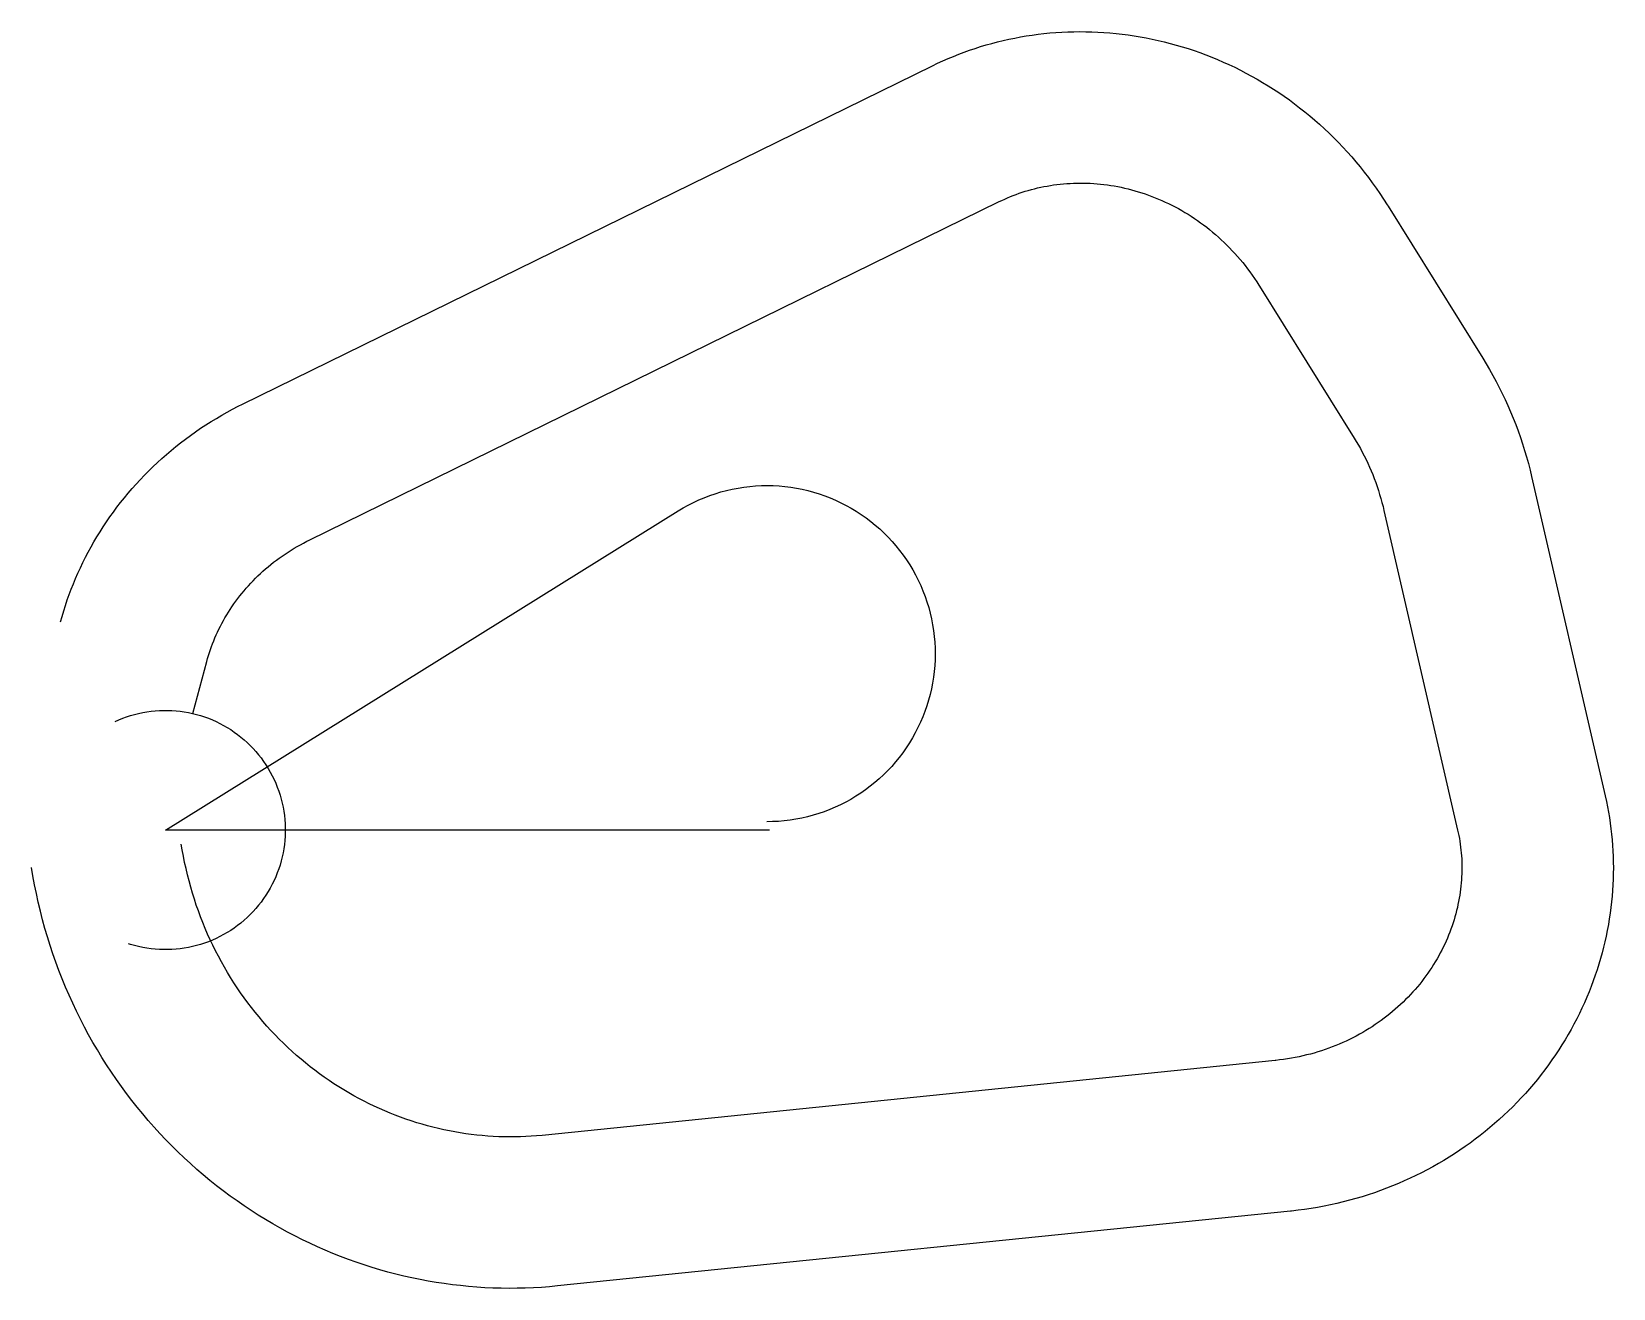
# Model space of a CAD drawing. Header units: metres. Extents: x -4068 to 43970, y -13923 to 24252.
import ezdxf

# ---------------------------------------------------------------- set-up
doc = ezdxf.new("R2010")
doc.units = ezdxf.units.M

msp = doc.modelspace()

# ---------------------------------------------------------------- linework, layer by layer
at = {"layer": 'Boundry', "color": 1}
for p, q in [((2335, 12936), (23288, 23216)), ((4361, 8806), (25314, 19087)), ((37127, 18954), (40003, 14335)), ((33222, 16523), (36098, 11903)), ((41485, 10740), (43723, 1034)), ((37002, 9706), (39240, 0)), ((823, 3540), (1250, 5122)), ((33696, -7001), (11432, -9275)), ((34163, -11578), (11900, -13851))]:
    msp.add_line(p, q, dxfattribs=at)
at = {"layer": 'NorminalTrack', "color": 1}
msp.add_lwpolyline([(18337, 0), (0, 0), (15566, 9692), (15566, 9692), (15719, 9783), (15875, 9869), (16034, 9950), (16196, 10025), (16360, 10094), (16527, 10158), (16695, 10216), (16866, 10268), (17038, 10313), (17212, 10353), (17387, 10387), (17563, 10414), (17740, 10436), (17917, 10451), (18095, 10460), (18273, 10463), (18452, 10460), (18630, 10450), (18807, 10434), (18984, 10412), (19160, 10384), (19335, 10350), (19508, 10309), (19681, 10263), (19851, 10211), (20019, 10152), (20186, 10088), (20350, 10018), (20511, 9943), (20670, 9861), (20825, 9775), (20978, 9683), (21127, 9585), (21273, 9483), (21415, 9375), (21554, 9263), (21688, 9146), (21818, 9024), (21944, 8898), (22065, 8767), (22182, 8633), (22294, 8494), (22401, 8352), (22503, 8205), (22600, 8056), (22691, 7903), (22777, 7747), (22858, 7588), (22933, 7426), (23002, 7262), (23066, 7096), (23124, 6927), (23176, 6756), (23221, 6584), (23261, 6410), (23295, 6235), (23323, 6059), (23344, 5882), (23359, 5705), (23368, 5527), (23371, 5349), (23368, 5171), (23358, 4993), (23342, 4815), (23320, 4638), (23292, 4462), (23258, 4287), (23217, 4114), (23171, 3942), (23119, 3771), (23060, 3603), (22996, 3437), (22926, 3273), (22851, 3111), (22769, 2953), (22683, 2797), (22591, 2644), (22493, 2495), (22391, 2349), (22283, 2207), (22171, 2069), (22054, 1934), (21932, 1804), (21806, 1678), (21675, 1557), (21541, 1440), (21402, 1328), (21260, 1221), (21113, 1119), (20964, 1023), (20811, 931), (20655, 845), (20496, 764), (20334, 689), (20170, 620), (20004, 556), (19835, 498), (19664, 447), (19492, 401), (19319, 361), (19143, 327), (18967, 300), (18790, 278), (18613, 263), (18435, 254), (18265, 251)], dxfattribs=at)
at = {"layer": 'WindSpiral', "color": 5}
for points in [[(23288, 23216), (23445, 23292), (23603, 23364), (23763, 23434), (23925, 23501), (24088, 23566), (24252, 23628), (24418, 23687), (24585, 23743), (24753, 23797), (24923, 23848), (25093, 23895), (25265, 23940), (25438, 23982), (25612, 24021), (25788, 24057), (25964, 24090), (26140, 24120), (26318, 24147), (26497, 24171), (26676, 24192), (26856, 24210), (27037, 24225), (27218, 24236), (27399, 24244), (27582, 24250), (27764, 24252), (27947, 24250), (28130, 24246), (28314, 24238), (28497, 24228), (28681, 24214), (28865, 24196), (29049, 24176), (29233, 24152), (29417, 24125), (29600, 24095), (29784, 24061), (29967, 24024), (30150, 23984), (30332, 23941), (30514, 23894), (30695, 23845), (30876, 23791), (31057, 23735), (31236, 23675), (31415, 23613), (31593, 23546), (31770, 23477), (31946, 23405), (32122, 23329), (32296, 23250), (32469, 23168), (32641, 23083), (32812, 22994), (32982, 22903), (33150, 22808), (33317, 22710), (33482, 22609), (33646, 22505), (33809, 22398), (33970, 22288), (34129, 22175), (34286, 22060), (34442, 21941), (34596, 21819), (34748, 21694), (34898, 21567), (35046, 21436), (35192, 21303), (35336, 21167), (35477, 21029), (35617, 20887), (35754, 20743), (35889, 20596), (36022, 20447), (36152, 20295), (36280, 20141), (36405, 19984), (36528, 19825), (36648, 19663), (36766, 19499), (36881, 19333), (36993, 19164), (37102, 18994), (37127, 18954)], [(25314, 19087), (25399, 19127), (25484, 19166), (25571, 19204), (25658, 19240), (25746, 19275), (25835, 19309), (25925, 19341), (26016, 19372), (26108, 19401), (26201, 19429), (26294, 19455), (26389, 19479), (26484, 19503), (26579, 19524), (26676, 19544), (26773, 19562), (26871, 19579), (26969, 19594), (27068, 19607), (27168, 19618), (27268, 19628), (27368, 19636), (27469, 19643), (27571, 19648), (27673, 19650), (27775, 19652), (27878, 19651), (27981, 19648), (28084, 19644), (28187, 19638), (28291, 19630), (28395, 19620), (28499, 19609), (28603, 19595), (28708, 19580), (28812, 19563), (28917, 19544), (29021, 19523), (29125, 19500), (29230, 19475), (29334, 19448), (29438, 19420), (29542, 19389), (29645, 19357), (29749, 19323), (29852, 19286), (29955, 19248), (30057, 19208), (30159, 19166), (30261, 19122), (30362, 19076), (30462, 19029), (30563, 18979), (30662, 18928), (30761, 18874), (30859, 18819), (30957, 18762), (31054, 18703), (31150, 18642), (31245, 18579), (31340, 18514), (31434, 18448), (31526, 18379), (31618, 18309), (31709, 18237), (31799, 18163), (31888, 18088), (31976, 18011), (32062, 17932), (32148, 17851), (32232, 17768), (32315, 17684), (32397, 17598), (32478, 17510), (32557, 17421), (32635, 17330), (32712, 17238), (32787, 17144), (32861, 17048), (32933, 16951), (33004, 16852), (33073, 16752), (33141, 16650), (33207, 16547), (33222, 16523)], [(40003, 14335), (40109, 14161), (40212, 13985), (40312, 13808), (40410, 13628), (40504, 13446), (40595, 13263), (40683, 13077), (40768, 12890), (40850, 12701), (40929, 12510), (41004, 12317), (41076, 12123), (41145, 11927), (41211, 11730), (41273, 11532), (41332, 11332), (41388, 11130), (41440, 10928), (41485, 10740)], [(-3191, 6321), (-3144, 6488), (-3094, 6655), (-3041, 6822), (-2985, 6987), (-2927, 7152), (-2865, 7317), (-2800, 7480), (-2732, 7643), (-2661, 7805), (-2588, 7966), (-2511, 8126), (-2431, 8285), (-2349, 8443), (-2263, 8599), (-2175, 8755), (-2084, 8909), (-1990, 9062), (-1893, 9213), (-1793, 9363), (-1691, 9512), (-1585, 9659), (-1477, 9804), (-1366, 9948), (-1253, 10090), (-1137, 10231), (-1018, 10370), (-896, 10506), (-772, 10641), (-645, 10774), (-516, 10905), (-384, 11034), (-250, 11161), (-114, 11286), (26, 11408), (167, 11529), (311, 11647), (457, 11763), (605, 11876), (756, 11987), (909, 12096), (1064, 12202), (1221, 12306), (1380, 12407), (1542, 12505), (1705, 12601), (1870, 12694), (2037, 12784), (2206, 12872), (2335, 12936)], [(36098, 11903), (36162, 11798), (36225, 11692), (36285, 11584), (36344, 11475), (36402, 11365), (36457, 11253), (36511, 11140), (36563, 11026), (36613, 10910), (36661, 10794), (36707, 10676), (36751, 10557), (36793, 10437), (36834, 10316), (36872, 10194), (36908, 10071), (36942, 9947), (36974, 9822), (37002, 9706)], [(1250, 5122), (1276, 5212), (1302, 5302), (1331, 5392), (1361, 5481), (1393, 5571), (1427, 5660), (1462, 5749), (1499, 5838), (1537, 5926), (1578, 6014), (1620, 6102), (1663, 6189), (1709, 6275), (1756, 6362), (1804, 6447), (1855, 6532), (1907, 6617), (1960, 6701), (2016, 6784), (2072, 6866), (2131, 6948), (2191, 7029), (2253, 7109), (2317, 7189), (2382, 7267), (2448, 7345), (2516, 7422), (2586, 7498), (2657, 7572), (2730, 7646), (2805, 7719), (2881, 7791), (2958, 7862), (3037, 7931), (3117, 7999), (3199, 8067), (3282, 8133), (3367, 8197), (3453, 8261), (3540, 8323), (3629, 8383), (3719, 8443), (3811, 8501), (3903, 8557), (3997, 8613), (4093, 8666), (4189, 8718), (4287, 8769), (4361, 8806)], [(-1536, 3294), (-1420, 3346), (-1303, 3393), (-1183, 3437), (-1063, 3476), (-941, 3511), (-818, 3542), (-694, 3568), (-569, 3590), (-443, 3608), (-317, 3621), (-190, 3630), (-63, 3634), (63, 3634), (190, 3630), (317, 3621), (443, 3608), (569, 3590), (694, 3568), (818, 3542), (941, 3511), (1063, 3476), (1183, 3437), (1303, 3393), (1420, 3346), (1536, 3294), (1650, 3239), (1762, 3179), (1872, 3116), (1980, 3048), (2085, 2977), (2188, 2903), (2287, 2825), (2385, 2743), (2479, 2658), (2570, 2570), (2658, 2479), (2743, 2385), (2825, 2287), (2903, 2188), (2977, 2085), (3048, 1980), (3116, 1872), (3179, 1762), (3239, 1650), (3294, 1536), (3346, 1420), (3393, 1303), (3437, 1183), (3476, 1063), (3511, 941), (3542, 818), (3568, 694), (3590, 569), (3608, 443), (3621, 317), (3630, 190), (3634, 63), (3634, -63), (3630, -190), (3621, -317), (3608, -443), (3590, -569), (3568, -694), (3542, -818), (3511, -941), (3476, -1063), (3437, -1183), (3393, -1303), (3346, -1420), (3294, -1536), (3239, -1650), (3179, -1762), (3116, -1872), (3048, -1980), (2977, -2085), (2903, -2188), (2825, -2287), (2743, -2385), (2658, -2479), (2570, -2570), (2479, -2658), (2385, -2743), (2287, -2825), (2188, -2903), (2085, -2977), (1980, -3048), (1872, -3116), (1762, -3179), (1650, -3239), (1536, -3294), (1420, -3346), (1303, -3393), (1183, -3437), (1063, -3476), (941, -3511), (818, -3542), (694, -3568), (569, -3590), (443, -3608), (317, -3621), (190, -3630), (63, -3634), (-63, -3634), (-190, -3630), (-317, -3621), (-443, -3608), (-569, -3590), (-694, -3568), (-818, -3542), (-941, -3511), (-1063, -3476), (-1123, -3457)], [(43723, 1034), (43759, 870), (43792, 706), (43823, 541), (43850, 375), (43875, 208), (43897, 40), (43916, -128), (43933, -297), (43946, -467), (43956, -637), (43964, -807), (43968, -978), (43970, -1150), (43968, -1322), (43964, -1494), (43956, -1666), (43945, -1839), (43932, -2012), (43915, -2184), (43895, -2357), (43872, -2530), (43847, -2703), (43818, -2875), (43786, -3048), (43751, -3220), (43712, -3392), (43671, -3563), (43627, -3734), (43580, -3905), (43529, -4075), (43476, -4244), (43419, -4413), (43359, -4582), (43297, -4749), (43231, -4916), (43162, -5082), (43091, -5246), (43016, -5410), (42938, -5573), (42857, -5735), (42773, -5896), (42687, -6056), (42597, -6214), (42505, -6371), (42409, -6527), (42311, -6681), (42209, -6834), (42105, -6985), (41998, -7135), (41889, -7283), (41776, -7430), (41661, -7575), (41543, -7718), (41422, -7859), (41299, -7999), (41173, -8136), (41044, -8272), (40913, -8405), (40779, -8536), (40643, -8666), (40504, -8793), (40362, -8918), (40219, -9041), (40073, -9161), (39924, -9279), (39773, -9395), (39620, -9508), (39465, -9618), (39308, -9727), (39148, -9832), (38986, -9935), (38822, -10036), (38656, -10133), (38489, -10228), (38319, -10320), (38147, -10410), (37974, -10496), (37798, -10580), (37621, -10660), (37443, -10738), (37262, -10813), (37080, -10884), (36897, -10953), (36712, -11018), (36525, -11081), (36337, -11140), (36148, -11196), (35957, -11249), (35766, -11298), (35573, -11344), (35379, -11387), (35184, -11427), (34987, -11463), (34790, -11496), (34592, -11526), (34394, -11552), (34194, -11574), (34163, -11578)], [(39240, 0), (39259, -85), (39276, -171), (39292, -257), (39307, -344), (39320, -431), (39331, -519), (39342, -608), (39350, -697), (39357, -786), (39363, -876), (39366, -967), (39369, -1057), (39370, -1149), (39369, -1240), (39366, -1332), (39362, -1424), (39357, -1517), (39349, -1609), (39340, -1702), (39330, -1795), (39317, -1888), (39303, -1982), (39288, -2075), (39270, -2169), (39251, -2262), (39231, -2356), (39208, -2449), (39184, -2542), (39158, -2636), (39130, -2729), (39101, -2822), (39070, -2915), (39037, -3007), (39003, -3099), (38966, -3191), (38928, -3283), (38889, -3374), (38847, -3465), (38804, -3556), (38759, -3646), (38712, -3735), (38664, -3824), (38614, -3913), (38562, -4001), (38509, -4088), (38453, -4175), (38397, -4261), (38338, -4346), (38278, -4430), (38216, -4514), (38152, -4597), (38087, -4679), (38020, -4760), (37951, -4840), (37881, -4920), (37809, -4998), (37736, -5075), (37661, -5151), (37584, -5227), (37506, -5301), (37427, -5374), (37346, -5445), (37263, -5516), (37179, -5585), (37093, -5653), (37006, -5720), (36918, -5786), (36828, -5850), (36736, -5912), (36644, -5974), (36550, -6034), (36454, -6092), (36358, -6149), (36260, -6204), (36160, -6258), (36060, -6310), (35958, -6361), (35855, -6410), (35751, -6457), (35646, -6503), (35540, -6547), (35433, -6589), (35324, -6630), (35215, -6668), (35105, -6705), (34993, -6740), (34881, -6774), (34768, -6805), (34654, -6834), (34539, -6862), (34423, -6888), (34307, -6911), (34190, -6933), (34072, -6953), (33953, -6970), (33834, -6986), (33714, -7000), (33696, -7001)], [(11432, -9275), (11269, -9290), (11106, -9302), (10942, -9312), (10778, -9318), (10613, -9322), (10447, -9323), (10282, -9321), (10116, -9317), (9950, -9309), (9783, -9298), (9617, -9284), (9450, -9268), (9283, -9248), (9117, -9226), (8950, -9201), (8784, -9172), (8618, -9141), (8452, -9107), (8286, -9069), (8121, -9029), (7956, -8986), (7791, -8940), (7627, -8891), (7463, -8839), (7301, -8784), (7138, -8726), (6977, -8665), (6816, -8601), (6656, -8534), (6497, -8464), (6339, -8392), (6182, -8316), (6026, -8238), (5870, -8156), (5716, -8072), (5564, -7985), (5412, -7895), (5262, -7803), (5113, -7707), (4966, -7609), (4820, -7508), (4675, -7404), (4532, -7298), (4391, -7189), (4251, -7077), (4113, -6962), (3977, -6845), (3842, -6726), (3710, -6603), (3579, -6479), (3450, -6351), (3324, -6222), (3199, -6089), (3076, -5955), (2956, -5818), (2838, -5678), (2721, -5537), (2608, -5393), (2496, -5247), (2387, -5098), (2280, -4948), (2176, -4795), (2074, -4640), (1975, -4483), (1878, -4325), (1784, -4164), (1693, -4001), (1604, -3837), (1518, -3670), (1435, -3502), (1355, -3332), (1277, -3160), (1202, -2987), (1130, -2812), (1061, -2636), (995, -2458), (933, -2278), (873, -2098), (816, -1915), (762, -1732), (711, -1547), (664, -1361), (620, -1174), (579, -986), (541, -797), (506, -607), (476, -427)], [(11900, -13851), (11657, -13874), (11413, -13892), (11169, -13906), (10924, -13916), (10679, -13922), (10434, -13923), (10188, -13920), (9942, -13913), (9695, -13902), (9449, -13886), (9202, -13866), (8956, -13841), (8709, -13812), (8463, -13779), (8217, -13742), (7972, -13700), (7727, -13654), (7482, -13603), (7238, -13548), (6995, -13489), (6752, -13426), (6510, -13358), (6269, -13286), (6029, -13209), (5790, -13128), (5552, -13043), (5316, -12954), (5080, -12861), (4846, -12763), (4614, -12661), (4382, -12555), (4153, -12444), (3925, -12330), (3699, -12211), (3474, -12089), (3252, -11962), (3031, -11831), (2813, -11696), (2596, -11558), (2382, -11415), (2170, -11268), (1960, -11118), (1753, -10963), (1548, -10805), (1346, -10643), (1146, -10477), (949, -10308), (754, -10135), (563, -9958), (374, -9778), (188, -9594), (5, -9407), (-175, -9217), (-351, -9023), (-525, -8825), (-695, -8625), (-862, -8421), (-1026, -8214), (-1186, -8004), (-1342, -7791), (-1496, -7575), (-1645, -7356), (-1791, -7134), (-1933, -6910), (-2072, -6682), (-2206, -6452), (-2337, -6219), (-2464, -5984), (-2587, -5746), (-2705, -5506), (-2820, -5264), (-2931, -5019), (-3037, -4772), (-3140, -4523), (-3238, -4271), (-3332, -4018), (-3421, -3763), (-3506, -3506), (-3587, -3247), (-3663, -2987), (-3735, -2725), (-3803, -2461), (-3866, -2196), (-3924, -1929), (-3977, -1661), (-4027, -1392), (-4068, -1138)]]:
    msp.add_lwpolyline(points, dxfattribs=at)

doc.saveas('drawing.dxf')
